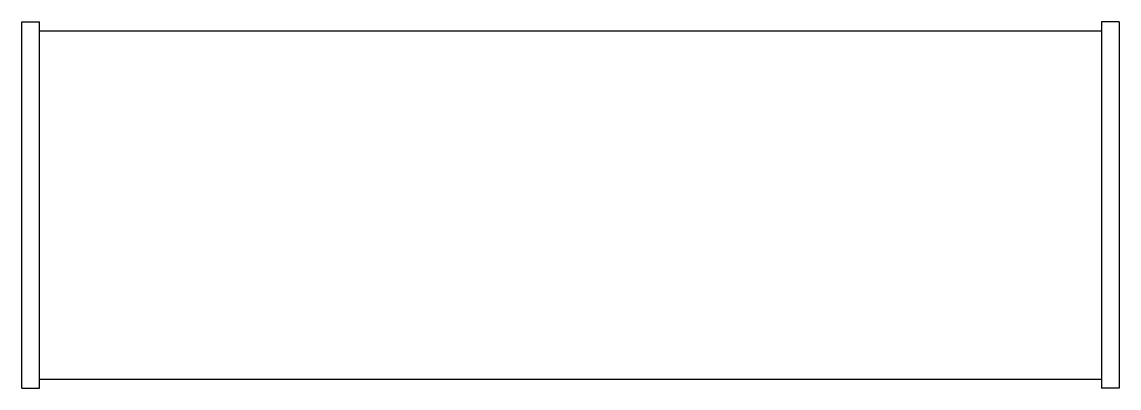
# Paper-space layout '_Right' of a CAD drawing. Header units: inches. Extents: x -62 to 1, y -10.5 to 10.5.
import ezdxf

# ---------------------------------------------------------------- set-up
doc = ezdxf.new("R2010")
doc.units = ezdxf.units.IN
doc.header["$MEASUREMENT"] = 0

psp = doc.layouts.new('_Right')

# ---------------------------------------------------------------- linework, layer by layer
at = {"color": 7, "linetype": 'Continuous', "lineweight": 25}
for p, q in [((-62, -10.5), (-62, 10.5)), ((-62, 10.5), (-61, 10.5)), ((-61, -10.5), (-61, 10.5)), ((1, 10.5), (0, 10.5)), ((0, 10.5), (0, -10.5)), ((1, 10.5), (1, -10.5)), ((-61, 10), (0, 10)), ((-61, -10), (0, -10)), ((-62, -10.5), (-61, -10.5)), ((1, -10.5), (0, -10.5))]:
    psp.add_line(p, q, dxfattribs=at)

doc.saveas('drawing.dxf')
